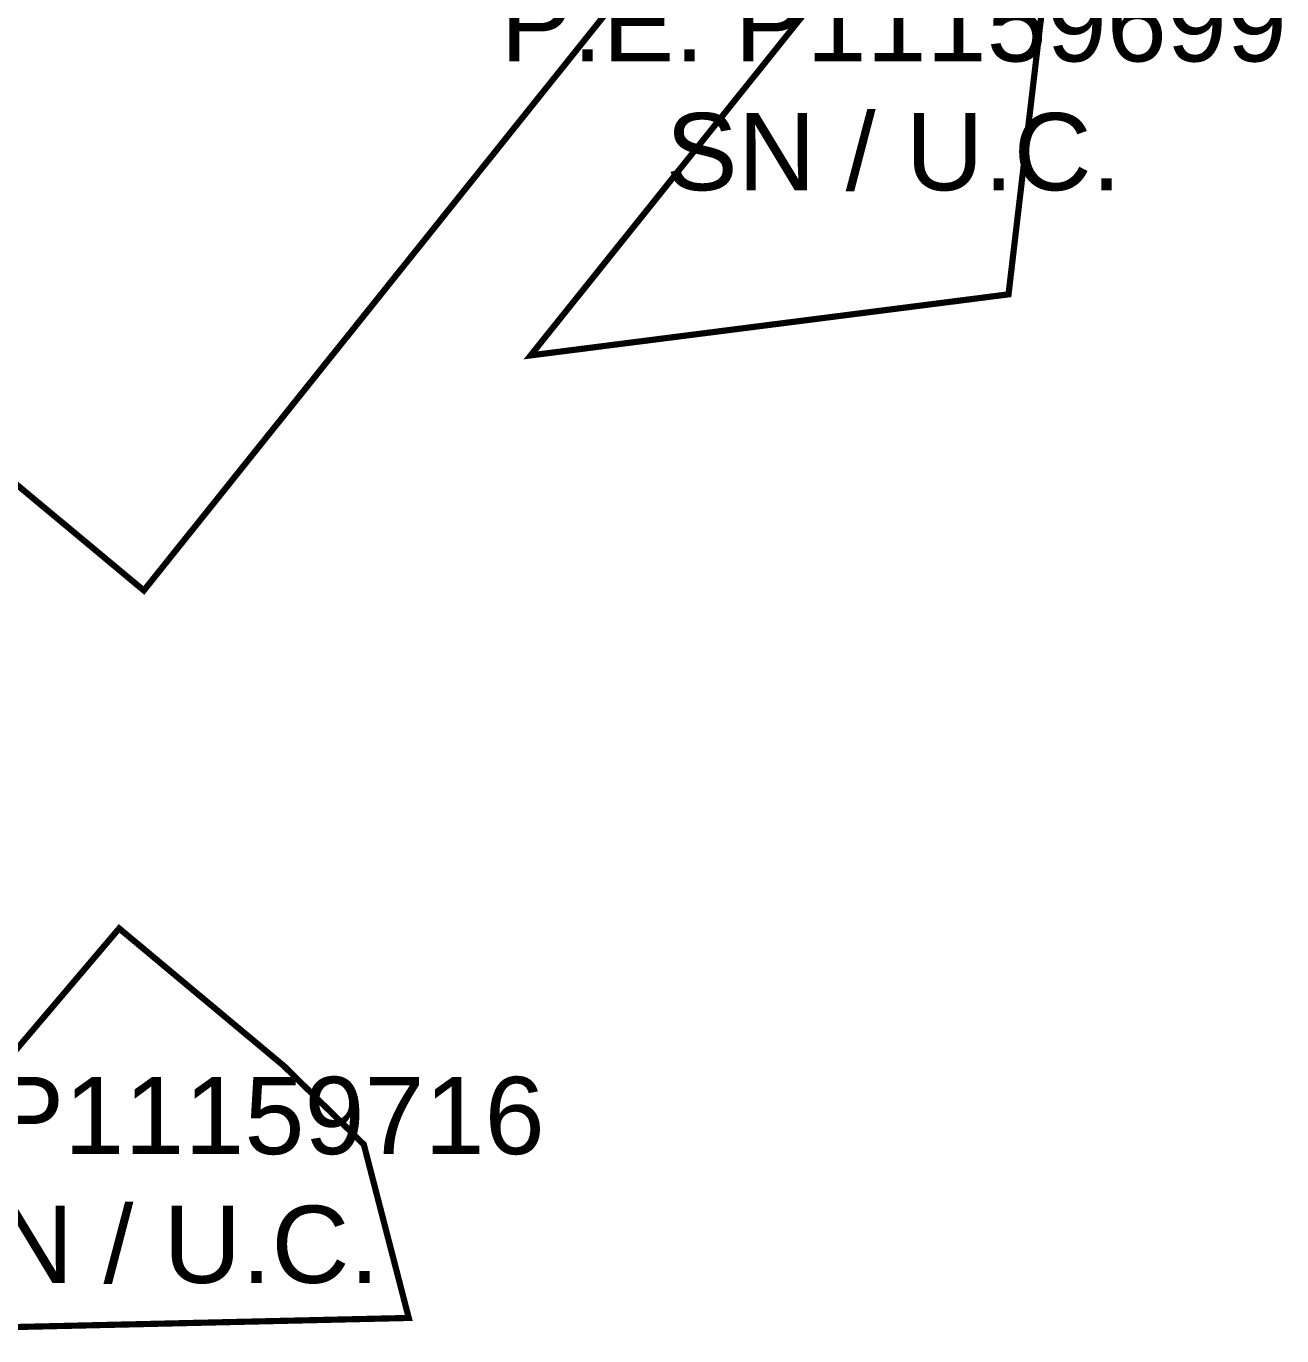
# Model space of a CAD drawing. Header units: metres. Extents: x 561401 to 594056, y 8460144 to 8508504.
# Drawn here: x 572972.07 to 573012.67, y 8479852.7 to 8479895.07 of the extents above; entities that cross this region are included whole.
import ezdxf

# ---------------------------------------------------------------- set-up
doc = ezdxf.new("R2010")
doc.units = ezdxf.units.M
doc.layers.add('1.2. BASE GRAFICA SUNARP', color=150, linetype='Continuous')
doc.layers.add('1.3 ETIQUETA P.E. Y U.C.', color=1, linetype='Continuous')
doc.styles.add('Arial', font='arial.ttf', dxfattribs={"height": 1})

msp = doc.modelspace()

# ---------------------------------------------------------------- linework, layer by layer
at = {"layer": '1.2. BASE GRAFICA SUNARP', "color": 64, "linetype": 'Continuous', "lineweight": -3, "const_width": 0.2}
for points in [[(572957.358, 8479892.239), (572975.874, 8479876.813), (572996.026, 8479901.991), (573006.868, 8479915.537), (572982.629, 8479933.467), (572962.412, 8479907.069), (572969.694, 8479906.072), (572968.79, 8479899.131), (572969.595, 8479892.228), (572961.799, 8479891.96), (572957.358, 8479892.239)], [(572988.383, 8479884.419), (573003.837, 8479886.393), (573006.225, 8479906.707), (572988.383, 8479884.419)], [(572963.978, 8479852.803), (572984.442, 8479853.276), (572982.988, 8479858.888), (572980.403, 8479861.43), (572975.076, 8479865.879), (572963.978, 8479852.803)]]:
    msp.add_lwpolyline(points, close=True, dxfattribs=at)

# ---------------------------------------------------------------- texts
at = {"layer": '1.3 ETIQUETA P.E. Y U.C.', "color": 1, "char_height": 2.5, "attachment_point": 5, "style": 'Arial'}
for s, insert in [('P.E. P11159699\\PSN / U.C.', (573000.122, 8479893.077)), ('P.E. P11159716\\PSN / U.C.', (572976.119, 8479857.725))]:
    msp.add_mtext(s, dxfattribs=dict(at, insert=insert))

doc.saveas('drawing.dxf')
